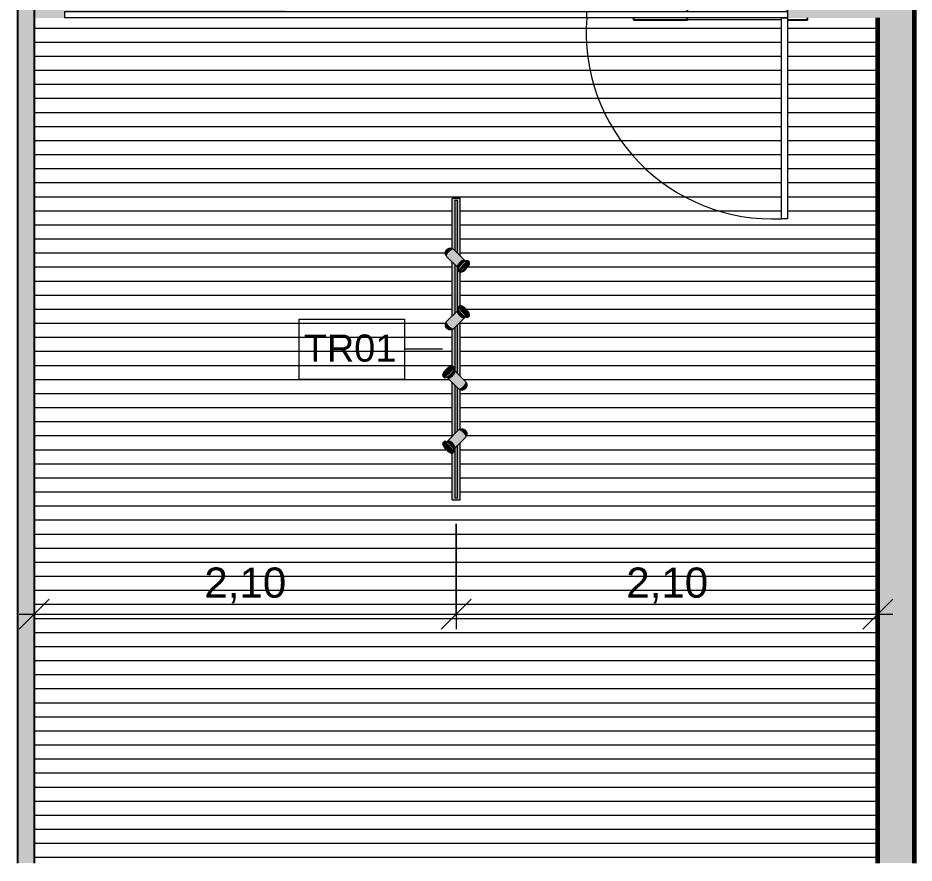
# Model space of a CAD drawing. Header units: millimetres. Extents: x -6870 to 15161, y -43670 to -3200.
# Drawn here: x -6846 to -2384, y -9689 to -5480 of the extents above; entities that cross this region are included whole.
import ezdxf

# ---------------------------------------------------------------- set-up
doc = ezdxf.new("R2010")
doc.units = ezdxf.units.MM
for name, color, linetype, lineweight in [('A-ANNO-DIMS', 211, 'Continuous', 9), ('A-ANNO-DIMS-75', 211, 'Continuous', 9), ('A-DOOR', 31, 'Continuous', 9), ('A-ROOF', 132, 'Continuous', 9), ('A-ROOF-PATT', 132, 'Continuous', 9), ('A-WALL', 113, 'Continuous', 25), ('A-WALL-PATT', 111, 'Continuous', 25), ('E-LITE-EQPM', 33, 'Continuous', 9), ('E-LITE-EQPM-IDEN', 33, 'Continuous', 9)]:
    doc.layers.add(name, color=color, linetype=linetype, lineweight=lineweight)
doc.styles.add('@Arial Unicode MS', font='ARIALUNI.TTF', dxfattribs={"height": 150})
doc.styles.add('Arial', font='arial.ttf', dxfattribs={"height": 135})
doc.dimstyles.new('CRT_-__Metros_-_Linha_de_chamada_3_5_mm', dxfattribs={"dimscale": 304.8, "dimtxt": 150.876728, "dimasz": 0.492126, "dimexe": 0.246063, "dimexo": 0.0625, "dimgap": 0.123031, "dimtad": 1, "dimlfac": 0.001, "dimrnd": 0.01, "dimzin": 0, "dimdsep": 46, "dimtxsty": '@Arial Unicode MS', "dimblk1": 'OBLIQUE', "dimblk2": 'OBLIQUE', "dimsah": 1, "dimcen": 0.09, "dimdle": 0.246063, "dimazin": 0, "dimtfac": 1, "dimtdec": 4, "dimtix": 1, "dimtmove": 0, "dimatfit": 3, "dimfxl": 1.476378, "dimfxlon": 1, "dimtvp": 1, "dimtolj": 1, "dimtzin": 0, "dimarcsym": 2})

# ---------------------------------------------------------------- blocks, each defined once
blk = doc.blocks.new('Porta inclinada - Porta inclinada Larissa-3958697-2 PAV')
at = {"layer": 'A-DOOR', "lineweight": 25}
for p, q in [((1033.3, 100), (1033.3, 90)), ((1302.4, 100), (1033.3, 100)), ((1299.7, 90), (1299.7, -60)), ((1302.4, -60), (1302.4, 100)), ((1799, 100), (1799, -60)), ((1899, 100), (1799, 100)), ((1899, 90), (1899, 100)), ((1033.3, -90), (1033.3, -100)), ((1033.3, -100), (1302.4, -100)), ((1302.4, -100), (1302.4, -90)), ((1800, -100), (1899, -100)), ((1899, -100), (1899, -90))]:
    blk.add_line(p, q, dxfattribs=at)
at = {"layer": 'A-DOOR'}
for p, q in [((1302.4, 100), (1799, 100)), ((800, -60), (-1799, -60)), ((-1799, -60), (-1799, -90)), ((800, -60), (800, -90)), ((1800, -60), (800, -60)), ((800, -60), (800, -90)), ((1800, -60), (1800, -90)), ((800, -90), (-1799, -90)), ((1800, -90), (800, -90)), ((1770, -100), (1302.4, -100)), ((1770, -90), (1800, -90)), ((1770, -1090), (1770, -90)), ((1800, -90), (1800, -1090)), ((1800, -1090), (1770, -1090))]:
    blk.add_line(p, q, dxfattribs=at)
blk.add_arc((1726.7, -161.6), 929.4, 175.5826, 272.6725, dxfattribs=at)
blk = doc.blocks.new('Blks_Ilum_Trilho com Spot Santin - Branco-4572199-2 PAV')
at = {"layer": 'E-LITE-EQPM'}
for points in [[(-516.9, 24.1), (-516, 16.5), (-512.6, 20), (-512, 29.6), (-503.9, 42.5), (-491.3, 55), (-478.3, 62.8), (-470, 62.6), (-466.5, 66), (-474.1, 66.9), (-488.9, 58.8), (-499.7, 49.7), (-511, 36.2), (-516.9, 24.1)], [(-516, 16.5), (-508.5, 9.8), (-501.8, 9), (-489.3, 15.2), (-476.2, 26.2), (-464.9, 39.7), (-459, 52.4), (-459.9, 59.4), (-466.5, 66), (-465.6, 58.5), (-471.6, 46.3), (-482.9, 32.8), (-496.3, 21.6), (-508.5, 15.6), (-512.3, 16.1)], [(-516, 16.5), (-508.5, 15.6), (-496.3, 21.6), (-480.5, 35.6), (-471.6, 46.3), (-465.6, 58.5), (-466.5, 66), (-470, 62.6), (-469.8, 54.2), (-477.8, 40.9), (-490.9, 27.8), (-504.2, 19.8), (-512.6, 20)], [(-512.2, 28.7), (-512, 20.5), (-470.5, 62), (-479, 62), (-491.6, 54.4), (-505.9, 39.2), (-512, 29)], [(-512, 20.5), (-503.9, 20.3), (-488.7, 30.3), (-477.8, 41.5), (-470.3, 54.2), (-470.5, 62), (-511, 21.6)], [(-498, 10.8), (-489.9, 10.3), (-478.2, 15.2), (-469.5, 22.5), (-462.1, 32.8), (-460.5, 43.4), (-461.4, 46.8), (-466.8, 37.4), (-478.2, 24.5), (-490.9, 14.3), (-497.5, 11.1)], [(-141, 51.8), (-135.1, 39.7), (-123.8, 26.2), (-110.3, 14.9), (-98.2, 9), (-90.6, 9.9), (-84, 16.5), (-91.5, 15.6), (-103.7, 21.6), (-117.2, 32.8), (-128.4, 46.3), (-134.4, 58.5), (-134.4, 65.1), (-140.2, 58.5), (-141, 52.4)], [(-139.7, 39.9), (-134.8, 28.2), (-127.5, 19.5), (-117.8, 12.2), (-106.6, 10.5), (-103.2, 11.4), (-112.6, 16.8), (-125.7, 28.4), (-135.7, 40.9), (-139.2, 47.5), (-139.5, 43.4)], [(-134.4, 58.5), (-128.4, 46.3), (-117.1, 32.8), (-103.7, 21.6), (-91.5, 15.6), (-84, 16.5), (-87.4, 20), (-95.8, 19.8), (-109.1, 27.8), (-122.2, 40.9), (-130.2, 54.2), (-130, 62.6), (-133.5, 66)], [(-133.5, 66), (-130, 62.6), (-120.4, 62), (-107.5, 53.9), (-95, 41.3), (-87.2, 28.3), (-87.4, 20), (-84, 16.5), (-83.1, 24.1), (-91.2, 38.9), (-100.9, 50.3), (-116.3, 62.2), (-125.9, 66.9)], [(-129.7, 53.9), (-120.5, 39.6), (-108.5, 27.8), (-95.8, 20.3), (-88, 20.5), (-129.5, 62), (-129.7, 54.2)], [(-129.5, 62), (-88, 21.6), (-88, 29), (-95.6, 41.6), (-108.7, 54.6), (-121.3, 62.2), (-125.7, 62.1)], [(96.8, 25), (101.3, 14.3), (103.8, 10.8), (103.7, 17.7), (110.3, 28.8), (121.2, 39.7), (132.3, 46.3), (138.9, 46.3), (130.3, 51.9), (127.8, 52.2), (124.6, 53.3), (122.1, 52.8), (115.4, 52.3), (109.8, 50.3), (108.8, 49.1), (105.7, 47.5), (99.3, 39.8), (97.2, 32.8), (97.1, 27.9)], [(103.7, 17.7), (103.8, 10.8), (156.7, -42), (156.5, -35.1), (163.1, -24), (174, -13.1), (185.1, -6.5), (192, -6.7), (139.2, 46.2), (132.3, 46.3), (121.2, 39.7), (110, 28.3), (107, 23.3)], [(408, -6.7), (414.9, -6.5), (426, -13.1), (436.9, -24), (443.5, -35.1), (443.3, -42), (496.2, 10.8), (495.7, 18.7), (489.7, 28.8), (478.3, 40), (467.7, 46.3), (460.8, 46.2), (408.2, -6.5)], [(460.8, 46.2), (467.7, 46.3), (478.8, 39.7), (489.7, 28.8), (496.3, 17.7), (496.3, 11.1), (501.9, 19.7), (501.6, 20.7), (503.3, 25.4), (502.8, 27.9), (502.1, 35.3), (500.7, 39.8), (499.1, 41.2), (497.5, 44.3), (489.8, 50.7), (482.7, 52.8), (475, 53.2), (464.1, 48.6), (460.9, 46.3)], [(-492, 6.7), (-439.2, -46.2), (-432.3, -46.3), (-418.8, -37.3), (-410, -28.3), (-403.7, -17.7), (-404.5, -10.2), (-456.7, 42), (-456.5, 35.1), (-463.1, 24), (-474, 13.1), (-485.1, 6.5), (-488.5, 6.6)], [(-492, 6.7), (-485.1, 6.5), (-471.9, 15.2), (-462.5, 25.1), (-456.5, 35.1), (-456.7, 42), (-460.3, 37.7), (-461.8, 29.7), (-471.7, 17.8), (-482.2, 10.8), (-488.5, 10.2)], [(-196.3, -17.7), (-189.7, -28.8), (-176.4, -41.2), (-167.7, -46.3), (-160.8, -46.2), (-108, 6.7), (-114.9, 6.5), (-128.1, 15.2), (-136.9, 24), (-143.5, 35.1), (-143.3, 42), (-196.2, -10.8), (-196.3, -15)], [(-143.5, 35.1), (-135.1, 22.2), (-124.4, 12.2), (-114.9, 6.5), (-108, 6.7), (-111.5, 10.2), (-119.1, 10.9), (-131.5, 20.8), (-139.2, 32.2), (-139.8, 38.5), (-143.3, 42), (-143.5, 36.1)], [(-439.2, -46.2), (-430.3, -51.9), (-429.3, -51.6), (-424.6, -53.3), (-422.1, -52.8), (-415.4, -52.3), (-410.2, -50.7), (-408.8, -49.1), (-405.7, -47.5), (-398.5, -37.3), (-397.2, -34.2), (-396.8, -25), (-401.4, -14.1), (-403.8, -10.8), (-404.5, -19.1), (-410.3, -28.8), (-421.2, -39.7), (-432.3, -46.3), (-437.1, -46.2)], [(-203.3, -25.4), (-202.8, -27.9), (-202.3, -34.6), (-200.7, -39.8), (-199.1, -41.2), (-197.5, -44.3), (-189.8, -50.7), (-184.2, -52.8), (-175, -53.2), (-164.3, -48.7), (-160.8, -46.2), (-167.7, -46.3), (-181.2, -37.3), (-189.7, -28.8), (-196.3, -17.7), (-196.3, -11.1), (-201.9, -19.7), (-201.7, -20.9)], [(156.5, -35.1), (156.7, -42), (160.3, -37.3), (161.8, -29.7), (171.7, -17.8), (182.2, -10.8), (188.5, -10.2), (192, -6.7), (185.1, -6.5), (173.6, -13.5), (162.5, -25.1), (157, -34.2)], [(159, -51.8), (159.9, -59.4), (166.5, -66), (165.6, -58.5), (171.6, -46.3), (182.8, -32.8), (196.3, -21.6), (208.5, -15.6), (215.6, -16.1), (208.5, -9.8), (201.8, -9), (189.7, -14.9), (176.2, -26.2), (164.9, -39.7), (161.7, -46.3)], [(160.5, -43.4), (161.4, -46.8), (166.9, -37.3), (178.5, -24.2), (190.9, -14.3), (197.5, -10.8), (189.9, -10.3), (178.2, -15.2), (169.5, -22.5), (162.2, -32.2), (161.1, -37.7)], [(165.6, -58.5), (166.5, -66), (170, -62.6), (169.8, -54.2), (178.5, -40.2), (190.9, -27.8), (205.8, -19.8), (212.8, -19.8), (216, -16.5), (208.5, -15.6), (196.3, -21.6), (182.8, -32.8), (171.6, -46.3), (167.4, -54.8)], [(166.5, -66), (174.1, -66.9), (188.9, -58.8), (199.7, -49.7), (212.2, -33.7), (216.9, -24.1), (216, -16.5), (212.6, -20), (212, -29.6), (203.1, -43.4), (191.3, -55), (178.3, -62.8), (170, -62.6)], [(169.9, -61.1), (170, -62.6), (179.3, -62.2), (192.5, -53.9), (204.8, -41.6), (212.8, -28.3), (212, -20), (212, -20.5), (212, -29), (203.9, -42.2), (190, -55.4), (177.7, -62.2), (170.3, -61.7), (170, -61.1)], [(170.3, -53.9), (170.5, -62), (212, -20.5), (203.9, -20.3), (188.7, -30.3), (177.8, -41.5), (173.6, -48.4)], [(170.5, -62), (178.7, -62.2), (191.6, -54.4), (204.4, -41.6), (212.2, -27.8), (212, -20.5), (174.1, -58.5)], [(383.1, -24.1), (391.2, -38.9), (400.3, -49.7), (416.3, -62.2), (425.9, -66.9), (433.5, -66), (430, -62.6), (420.4, -62), (406.7, -53.1), (395, -41.3), (387.2, -28.3), (387.2, -19.8), (384, -16.5), (383.6, -19.8)], [(384, -16.5), (391.5, -15.6), (403.7, -21.6), (417.2, -32.8), (428.4, -46.3), (434.4, -58.5), (434.4, -65.1), (440.2, -58.5), (441, -51.8), (433.1, -37.3), (423.8, -26.2), (410.3, -14.9), (398.2, -9), (390.6, -9.9)], [(384, -16.5), (387.4, -20), (395.8, -19.8), (409.1, -27.8), (422.2, -40.9), (430.2, -54.8), (430, -62.6), (433.5, -66), (434.4, -58.5), (428.4, -46.3), (417.2, -32.8), (403.7, -21.6), (391.5, -15.6)], [(387.8, -28.7), (395.6, -41.6), (409.1, -54.8), (421.3, -62.2), (429.5, -62), (388, -21.6), (387.8, -27.8)], [(388, -20.5), (429.5, -62), (429.4, -53.5), (420.5, -39.6), (406.7, -26.7), (395.8, -20.3), (391.5, -20.4)], [(401.8, -10.8), (412.6, -16.8), (425.5, -28.2), (435.7, -40.9), (439.2, -47.5), (439.7, -39.9), (434.8, -28.2), (427.5, -19.5), (417.8, -12.2), (406.6, -10.5), (403.7, -10.6)], [(408, -6.7), (411.5, -10.2), (419.1, -10.9), (432, -21.5), (439.2, -32.2), (439.8, -38.5), (443.3, -42), (442.7, -33.8), (436.5, -23.6), (424.4, -12.2), (414.9, -6.5)]]:
    blk.add_hatch(color=133, dxfattribs=at).paths.add_polyline_path(points)
h = blk.add_hatch(color=133, dxfattribs=at)
h.paths.add_polyline_path([(-512.8, 28.3), (-512, 20), (-512, 20.5), (-512, 29), (-503.9, 42.2), (-490, 55.4), (-477.7, 62.2), (-470.3, 61.7), (-470, 62.6), (-479.6, 62), (-493.2, 53.3), (-505.9, 39.8), (-512.6, 28.7)])
h.paths.add_polyline_path([(-508, 20.4), (-504.2, 20), (-504.6, 20.3), (-507.5, 20.4)])
h = blk.add_hatch(color=133, dxfattribs=at)
h.paths.add_polyline_path([(-130.2, 54.3), (-129.7, 54.6), (-130.2, 54.6)])
h.paths.add_polyline_path([(-130.1, 61.1), (-129.5, 62), (-121, 62), (-107.8, 53.9), (-94.6, 40), (-87.8, 27.7), (-88.3, 20.3), (-87.4, 20.5), (-88, 29.6), (-96.7, 43.2), (-108.7, 55), (-121.7, 62.8), (-130, 62)])
h.paths.add_polyline_path([(-96.4, 20.2), (-95.8, 20.1), (-96.3, 20.2)])
h = blk.add_hatch(color=133, dxfattribs=at)
h.paths.add_polyline_path([(-130.2, 54.2), (-120.9, 39.6), (-107.7, 26.9), (-110.4, 29.5), (-122.8, 42.5), (-130.2, 54.3)])
h.paths.add_polyline_path([(-130.2, 56), (-129.6, 58.5), (-130.1, 58.5)])
h.paths.add_polyline_path([(-96.1, 20), (-95.8, 19.8), (-96.1, 20)])
h = blk.add_hatch(color=133, dxfattribs=at)
h.paths.add_polyline_path([(-750, -20), (-465.4, -20), (-479.6, -7), (-740, -7), (-740, 7), (-492.1, 7.3), (-493.4, 10.5), (-499.1, 10.3), (-501.8, 9), (-509.4, 9.9), (-516.1, 17), (-516.9, 20), (-750, 20)])
h.paths.add_polyline_path([(-487.2, 11.2), (-485.1, 10.5), (-481.1, 11.1), (-482.6, 12.1), (-487.2, 11.2)])
h.paths.add_polyline_path([(-434.6, 20), (-421.6, 7), (-178.4, 7), (-165.4, 20), (-429.8, 20)])
h.paths.add_polyline_path([(-407.6, -7), (-401.3, -14.3), (-398.1, -19.7), (-398.1, -20), (-201.6, -19.2), (-196.2, -10.8), (-193, -7), (-407, -7)])
h.paths.add_polyline_path([(-134.6, -20), (134.6, -20), (121.6, -7), (-121.6, -7), (-131.4, -16.8)])
h.paths.add_polyline_path([(-119.1, 10.9), (-117.4, 11.1), (-117.8, 12.2), (-118.9, 11.1)])
h.paths.add_polyline_path([(-117.2, 10.7), (-115.1, 11.1), (-115.7, 11.5), (-116.9, 10.9)])
h.paths.add_polyline_path([(-115.3, 10.6), (-112.9, 11.1), (-113.9, 11.1), (-114.9, 10.7)])
h.paths.add_polyline_path([(-107.9, 7), (107, 7.7), (101.3, 14.3), (98.1, 19.7), (98.1, 20), (-83.6, 19.8), (-84.9, 15.6), (-91.5, 9.8), (-98.2, 9), (-101.8, 10.8), (-107.4, 9.8), (-107.6, 9)])
h.paths.add_polyline_path([(165.4, 20), (178.5, 7), (421.6, 7), (434.6, 20), (168.6, 20)])
h.paths.add_polyline_path([(180.9, -10.9), (182.6, -12.1), (186.8, -10.9), (185.1, -10.5), (182.2, -10.8)])
h.paths.add_polyline_path([(192.1, -7), (193.4, -10.5), (199.1, -10.3), (201.8, -9), (209.4, -9.9), (216.1, -17), (216.9, -20), (383.6, -19.8), (384.9, -15.6), (391.5, -9.8), (398.2, -9), (401.8, -10.8), (407.4, -9.8), (407.1, -7), (192.9, -7)])
h.paths.add_polyline_path([(417.2, -10.7), (417.8, -12.2), (419.1, -10.9), (417.8, -10.8)])
h.paths.add_polyline_path([(415.3, -10.6), (415.7, -11.5), (417.2, -10.7)])
h.paths.add_polyline_path([(413.4, -10.4), (413.9, -11.1), (414.9, -10.5)])
h.paths.add_polyline_path([(411.4, -11), (412.9, -10.5), (411.4, -10.9)])
h.paths.add_polyline_path([(465.4, -20), (750, -20), (750, 20), (501.6, 19.2), (496.2, 10.8), (493, 7), (740, 7), (740, -7), (478.4, -7), (476.1, -9.3)])
h = blk.add_hatch(color=133, dxfattribs=at)
h.paths.add_polyline_path([(-740, -7), (-478.4, -7), (-492.9, 7), (-740, 7)])
h.paths.add_polyline_path([(-421.6, 7), (-407, -7), (-192.4, -7), (-178.4, 7), (-407, 7)])
h.paths.add_polyline_path([(-121.6, -7), (121.6, -7), (107, 7), (-108.2, 6.5), (-116.9, -2.3)])
h.paths.add_polyline_path([(178.4, 7), (192.9, -7), (408.2, -6.5), (420.4, 7), (178.5, 7)])
h.paths.add_polyline_path([(478.4, -7), (740, -7), (740, 7), (492.4, 7), (482.7, -2.7)])
h = blk.add_hatch(color=133, dxfattribs=at)
h.paths.add_polyline_path([(-512, 20.5), (-511.1, 19.9), (-508.5, 20.4)])
h.paths.add_polyline_path([(-504.3, 19.8), (-503, 20.5), (-489.6, 29.1), (-476.9, 42.3), (-479.5, 39.6), (-492.5, 27.2), (-504.2, 19.9)])
h = blk.add_hatch(color=133, dxfattribs=at)
h.paths.add_polyline_path([(-492.7, 10.4), (-492, 6.7), (-489.4, 10.5), (-489.9, 10.3)])
h.paths.add_polyline_path([(-461, 38.6), (-460.2, 38.5), (-456.7, 42), (-460.6, 42.7), (-460.9, 39.7)])
h = blk.add_hatch(color=133, dxfattribs=at)
h.paths.add_polyline_path([(-488.5, 10.2), (-487.2, 11.2), (-488.2, 10.9), (-488.4, 10.3)])
h.paths.add_polyline_path([(-462.2, 32.2), (-460.9, 33.1), (-461.8, 34.3), (-462.1, 32.8)])
h.paths.add_polyline_path([(-482.2, 12.2), (-480.5, 11.2), (-468.6, 20.7), (-460.9, 30.9), (-462.6, 31.7), (-472.5, 19.5), (-481, 13.1)])
h.paths.add_polyline_path([(-461.7, 35), (-460.9, 35.6), (-461.6, 35.1)])
h.paths.add_polyline_path([(-461.2, 37.1), (-460.7, 37.7), (-461.2, 37.4)])
h = blk.add_hatch(color=133, dxfattribs=at)
h.paths.add_polyline_path([(-143.3, 42), (-139.5, 39.4), (-139.7, 39.9), (-139.7, 42.7)])
h.paths.add_polyline_path([(-111.5, 10.2), (-108, 6.7), (-107.3, 10.6), (-111.5, 10.4)])
h = blk.add_hatch(color=133, dxfattribs=at)
h.paths.add_polyline_path([(-139.8, 38.5), (-138.8, 37.2), (-139.1, 38.2), (-139.7, 38.4)])
h.paths.add_polyline_path([(-117.8, 12.2), (-116.9, 10.9), (-115.7, 11.8)])
h.paths.add_polyline_path([(-139.1, 30.9), (-129.3, 18.6), (-118.9, 11.1), (-118.3, 12.6), (-130.5, 22.5), (-137.8, 32.2), (-138.9, 31.1)])
h.paths.add_polyline_path([(-115.3, 10.6), (-114.9, 11.6), (-115.2, 10.9), (-115.3, 10.7)])
h = blk.add_hatch(color=133, dxfattribs=at)
h.paths.add_polyline_path([(156.7, -42), (160.6, -42.7), (160.2, -38.5), (157.1, -41.6)])
h.paths.add_polyline_path([(188.5, -10.8), (189.9, -10.3), (192.7, -10.2), (192, -6.7), (188.5, -10.5)])
h = blk.add_hatch(color=133, dxfattribs=at)
h.paths.add_polyline_path([(160.6, -34.7), (161.6, -35.1), (160.9, -34.8), (160.7, -34.7)])
h.paths.add_polyline_path([(160.7, -32.8), (161.8, -34.3), (162.2, -32.2), (160.9, -32.7)])
h.paths.add_polyline_path([(160.9, -30.9), (162.6, -31.7), (172.5, -19.5), (182.2, -12.2), (180.9, -10.9), (168.6, -20.7), (161.9, -29.6)])
h.paths.add_polyline_path([(186.1, -10.4), (188.2, -10.9), (188.5, -10.2), (187.5, -10.3)])
h = blk.add_hatch(color=133, dxfattribs=at)
h.paths.add_polyline_path([(170.2, -53.6), (170.7, -53.3), (180.6, -38.4), (192.5, -27.2), (188.4, -30.3), (176.9, -42.3), (170.2, -53.5)])
h.paths.add_polyline_path([(206, -19.8), (208.5, -20.4), (208.5, -19.9)])
h = blk.add_hatch(color=133, dxfattribs=at)
h.paths.add_polyline_path([(387.2, -28.3), (396.1, -42.5), (408.7, -55), (422, -62.8), (430, -62), (429.5, -62), (421, -62), (406.7, -52.7), (395.2, -41), (387.8, -27.7), (388.3, -20.3), (387.4, -20.5), (387.2, -27.6)])
h.paths.add_polyline_path([(429.6, -58), (430, -54.2), (429.6, -54.8), (429.6, -57.5)])
h = blk.add_hatch(color=133, dxfattribs=at)
h.paths.add_polyline_path([(396.1, -20.3), (411.6, -30.6), (422.8, -42.5), (420.9, -39.6), (406.7, -26.3), (396.3, -20.3)])
h.paths.add_polyline_path([(429.5, -62), (430.1, -61.1), (429.6, -58.5)])
h = blk.add_hatch(color=133, dxfattribs=at)
h.paths.add_polyline_path([(407.3, -10.6), (411.5, -10.2), (408, -6.7), (407.3, -10.5)])
h.paths.add_polyline_path([(439.2, -38.5), (439.7, -39.9), (439.7, -42.7), (443.3, -42), (439.5, -38.5)])
h = blk.add_hatch(color=133, dxfattribs=at)
h.paths.add_polyline_path([(411.5, -11), (413.3, -10.5), (412.3, -10.7), (411.9, -10.9)])
h.paths.add_polyline_path([(413.4, -11.4), (415.2, -10.9), (414.4, -10.9), (413.9, -11.1)])
h.paths.add_polyline_path([(415.3, -11.7), (417.8, -12.2), (416.9, -10.9), (415.7, -11.5)])
h.paths.add_polyline_path([(417.8, -12.2), (430.5, -22.5), (437.8, -32.2), (439.1, -30.9), (429.3, -18.6), (418.9, -11.1)])
h.paths.add_polyline_path([(438.8, -37.2), (439.7, -37.3), (438.9, -37.2)])
for p, q in [((-466.5, 66), (-459.9, 59.4)), ((-140.1, 59.4), (-133.5, 66)), ((139.2, 46.2), (192, -6.7)), ((408, -6.7), (460.8, 46.2)), ((-750, 20), (-750, -20)), ((-750, 20), (-516.5, 20)), ((-492.1, 7), (-740, 7)), ((-740, 7), (-740, -7)), ((-509.4, 9.9), (-516, 16.5)), ((-439.2, -46.2), (-492, 6.7)), ((-488.5, 10.2), (-489.8, 11.5)), ((-461.5, 39.8), (-460.2, 38.5)), ((-456.7, 42), (-403.8, -10.8)), ((-434.6, 20), (-165.4, 20)), ((-178.4, 7), (-421.6, 7)), ((-196.2, -10.8), (-143.3, 42)), ((-108, 6.7), (-160.8, -46.2)), ((-139.8, 38.5), (-138.5, 39.8)), ((-110.2, 11.5), (-111.5, 10.2)), ((107.6, 7), (-107.9, 7)), ((-84, 16.5), (-90.6, 9.9)), ((-83.5, 20), (98.2, 20)), ((156.7, -42), (103.8, 10.8)), ((165.4, 20), (434.6, 20)), ((421.6, 7), (178.5, 7)), ((496.2, 10.8), (443.3, -42)), ((740, 7), (492.4, 7)), ((501.8, 20), (750, 20)), ((740, -7), (740, 7)), ((750, -20), (750, 20)), ((-750, -20), (-465.4, -20)), ((-740, -7), (-478.4, -7)), ((-407.6, -7), (-192.4, -7)), ((-398.2, -20), (-201.8, -20)), ((-134.6, -20), (134.6, -20)), ((-121.6, -7), (121.6, -7)), ((161.5, -39.8), (160.2, -38.5)), ((188.5, -10.2), (189.8, -11.5)), ((192.1, -7), (407.9, -7)), ((209.4, -9.9), (216, -16.5)), ((216.5, -20), (383.5, -20)), ((384, -16.5), (390.6, -9.9)), ((410.2, -11.5), (411.5, -10.2)), ((439.8, -38.5), (438.5, -39.8)), ((465.4, -20), (750, -20)), ((478.4, -7), (740, -7)), ((166.5, -66), (159.9, -59.4)), ((440.1, -59.4), (433.5, -66))]:
    blk.add_line(p, q, dxfattribs=at)
at = {"layer": 'E-LITE-EQPM', "flags": 128}
for points in [[(-469.8, 62.4), (-467.7, 59.7), (-465.9, 56.9), (-464.5, 54), (-463.5, 51.2), (-462.8, 48.6), (-462.4, 46.1), (-462.2, 43.9), (-462.2, 41.9), (-462.3, 40), (-462.5, 38.4), (-462.7, 36.9), (-463, 35.6), (-463.3, 34.4), (-463.6, 33.3), (-463.9, 32.3), (-464.2, 31.5), (-464.6, 30.6), (-464.9, 29.9), (-465.2, 29.2), (-465.6, 28.5), (-465.9, 27.9), (-466.2, 27.4), (-466.5, 26.8), (-466.8, 26.3), (-467.1, 25.9), (-467.4, 25.4), (-467.7, 25), (-468, 24.6), (-468.3, 24.2), (-468.5, 23.8), (-468.8, 23.5), (-469.1, 23.1), (-469.4, 22.8), (-469.7, 22.5), (-470, 22.2), (-470.2, 21.9), (-470.5, 21.6), (-470.8, 21.3), (-471.1, 21), (-471.4, 20.7), (-471.7, 20.4), (-472, 20.1), (-472.3, 19.8), (-472.6, 19.5), (-473, 19.3), (-473.3, 19), (-473.7, 18.7), (-474, 18.4), (-474.4, 18.1), (-474.8, 17.8), (-475.2, 17.6), (-475.6, 17.3), (-476.1, 17), (-476.6, 16.7), (-477.1, 16.4), (-477.6, 16), (-478.2, 15.7), (-478.8, 15.4), (-479.5, 15.1), (-480.2, 14.8), (-481, 14.4), (-481.8, 14.1), (-482.8, 13.8), (-483.8, 13.4), (-484.9, 13.1), (-486.2, 12.8), (-487.6, 12.6), (-489.1, 12.4), (-490.8, 12.2), (-492.8, 12.2), (-494.9, 12.3), (-497.2, 12.6), (-499.7, 13.1), (-502.4, 13.9), (-505.3, 15.1), (-508.2, 16.6), (-511, 18.6), (-512.4, 19.8)], [(-470.4, 61.9), (-468.3, 59.2), (-468.2, 59)], [(-462.6, 54.6), (-461.6, 51.6), (-460.9, 48.8), (-460.4, 46.3), (-460.2, 43.9), (-460.2, 41.7), (-460.3, 39.8), (-460.5, 38.1), (-460.7, 36.5), (-460.8, 36)], [(-137.4, 54.6), (-138.4, 51.6), (-139.1, 48.8), (-139.6, 46.3), (-139.8, 43.9), (-139.8, 41.7), (-139.7, 39.8), (-139.5, 38.1), (-139.3, 36.5), (-139.2, 36)], [(-130.2, 62.4), (-132.3, 59.7), (-134.1, 56.9), (-135.5, 54), (-136.5, 51.2), (-137.2, 48.6), (-137.6, 46.1), (-137.8, 43.9), (-137.8, 41.9), (-137.7, 40), (-137.5, 38.4), (-137.3, 36.9), (-137, 35.6), (-136.7, 34.4), (-136.4, 33.3), (-136.1, 32.3), (-135.8, 31.5), (-135.4, 30.6), (-135.1, 29.9), (-134.8, 29.2), (-134.4, 28.5), (-134.1, 27.9), (-133.8, 27.4), (-133.5, 26.8), (-133.2, 26.3), (-132.9, 25.9), (-132.6, 25.4), (-132.3, 25), (-132, 24.6), (-131.7, 24.2), (-131.5, 23.8), (-131.2, 23.5), (-130.9, 23.1), (-130.6, 22.8), (-130.3, 22.5), (-130, 22.2), (-129.8, 21.9), (-129.5, 21.6), (-129.2, 21.3), (-128.9, 21), (-128.6, 20.7), (-128.3, 20.4), (-128, 20.1), (-127.7, 19.8), (-127.4, 19.5), (-127, 19.3), (-126.7, 19), (-126.3, 18.7), (-126, 18.4), (-125.6, 18.1), (-125.2, 17.8), (-124.8, 17.6), (-124.4, 17.3), (-123.9, 17), (-123.4, 16.7), (-122.9, 16.4), (-122.4, 16), (-121.8, 15.7), (-121.2, 15.4), (-120.5, 15.1), (-119.8, 14.8), (-119, 14.4), (-118.2, 14.1), (-117.2, 13.8), (-116.2, 13.4), (-115.1, 13.1), (-113.8, 12.8), (-112.4, 12.6), (-110.9, 12.4), (-109.2, 12.2), (-107.2, 12.2), (-105.1, 12.3), (-102.8, 12.6), (-100.3, 13.1), (-97.6, 13.9), (-94.7, 15.1), (-91.8, 16.6), (-89, 18.6), (-87.6, 19.8)], [(-129.6, 61.9), (-131.7, 59.2), (-131.8, 59)], [(103.8, 10.8), (101.9, 13), (100.3, 15.3), (99, 17.7), (98, 20), (97.3, 22.3), (96.8, 24.4), (96.6, 26.3), (96.5, 28.1), (96.5, 29.7), (96.7, 31.1), (96.8, 32.4), (97, 33.6), (97.3, 34.6), (97.5, 35.5), (97.8, 36.4), (98.1, 37.2), (98.3, 37.9), (98.6, 38.5), (98.9, 39.1), (99.2, 39.7), (99.4, 40.2), (99.7, 40.7), (99.9, 41.1), (100.2, 41.6), (100.5, 42), (100.7, 42.3), (100.9, 42.7), (101.2, 43), (101.4, 43.4), (101.7, 43.7), (101.9, 44), (102.1, 44.3), (102.4, 44.6), (102.6, 44.8), (102.8, 45.1), (103.1, 45.4), (103.3, 45.6), (103.5, 45.9), (103.8, 46.1), (104, 46.3), (104.3, 46.6), (104.5, 46.8), (104.8, 47), (105, 47.3), (105.3, 47.5), (105.6, 47.7), (105.9, 48), (106.2, 48.2), (106.5, 48.4), (106.8, 48.7), (107.1, 48.9), (107.5, 49.2), (107.8, 49.4), (108.2, 49.7), (108.6, 49.9), (109.1, 50.2), (109.5, 50.4), (110, 50.7), (110.6, 51), (111.1, 51.2), (111.8, 51.5), (112.4, 51.8), (113.2, 52.1), (114, 52.3), (114.9, 52.6), (115.9, 52.8), (117, 53.1), (118.2, 53.3), (119.5, 53.4), (121, 53.5), (122.7, 53.5), (124.5, 53.3), (126.6, 53), (128.7, 52.4), (131, 51.6), (133.4, 50.5), (135.8, 49), (138, 47.2), (139.2, 46.2)], [(460.8, 46.2), (463, 48.1), (465.3, 49.7), (467.7, 51), (470, 52), (472.3, 52.7), (474.4, 53.2), (476.3, 53.4), (478.1, 53.5), (479.7, 53.5), (481.1, 53.3), (482.4, 53.2), (483.6, 53), (484.6, 52.7), (485.5, 52.5), (486.4, 52.2), (487.2, 51.9), (487.9, 51.7), (488.5, 51.4), (489.1, 51.1), (489.7, 50.8), (490.2, 50.6), (490.7, 50.3), (491.1, 50.1), (491.6, 49.8), (492, 49.5), (492.3, 49.3), (492.7, 49.1), (493, 48.8), (493.4, 48.6), (493.7, 48.3), (494, 48.1), (494.3, 47.9), (494.6, 47.6), (494.8, 47.4), (495.1, 47.2), (495.4, 46.9), (495.6, 46.7), (495.9, 46.5), (496.1, 46.2), (496.3, 46), (496.6, 45.7), (496.8, 45.5), (497, 45.2), (497.3, 45), (497.5, 44.7), (497.7, 44.4), (498, 44.1), (498.2, 43.8), (498.4, 43.5), (498.7, 43.2), (498.9, 42.9), (499.2, 42.5), (499.4, 42.2), (499.7, 41.8), (499.9, 41.4), (500.2, 40.9), (500.4, 40.5), (500.7, 40), (501, 39.4), (501.2, 38.9), (501.5, 38.2), (501.8, 37.6), (502.1, 36.8), (502.3, 36), (502.6, 35.1), (502.8, 34.1), (503.1, 33), (503.3, 31.8), (503.4, 30.5), (503.5, 29), (503.5, 27.3), (503.3, 25.5), (503, 23.4), (502.4, 21.3), (501.6, 19), (500.5, 16.6), (499, 14.2), (497.2, 12), (496.2, 10.8)], [(-511.9, 20.4), (-509.2, 18.3), (-509, 18.2)], [(-504.6, 12.6), (-501.6, 11.6), (-498.8, 10.9), (-496.3, 10.4), (-493.9, 10.2), (-491.7, 10.2), (-489.8, 10.3), (-488.1, 10.5), (-486.5, 10.7), (-486, 10.8)], [(-95.4, 12.6), (-98.4, 11.6), (-101.2, 10.9), (-103.7, 10.4), (-106.1, 10.2), (-108.3, 10.2), (-110.2, 10.3), (-111.9, 10.5), (-113.5, 10.7), (-114, 10.8)], [(-88.1, 20.4), (-90.8, 18.3), (-91, 18.2)], [(-403.8, -10.8), (-401.9, -13), (-400.3, -15.3), (-399, -17.7), (-398, -20), (-397.3, -22.3), (-396.8, -24.4), (-396.6, -26.3), (-396.5, -28.1), (-396.5, -29.7), (-396.7, -31.1), (-396.8, -32.4), (-397, -33.6), (-397.3, -34.6), (-397.5, -35.5), (-397.8, -36.4), (-398.1, -37.2), (-398.3, -37.9), (-398.6, -38.5), (-398.9, -39.1), (-399.2, -39.7), (-399.4, -40.2), (-399.7, -40.7), (-399.9, -41.1), (-400.2, -41.6), (-400.5, -42), (-400.7, -42.3), (-400.9, -42.7), (-401.2, -43), (-401.4, -43.4), (-401.7, -43.7), (-401.9, -44), (-402.1, -44.3), (-402.4, -44.6), (-402.6, -44.8), (-402.8, -45.1), (-403.1, -45.4), (-403.3, -45.6), (-403.5, -45.9), (-403.8, -46.1), (-404, -46.3), (-404.3, -46.6), (-404.5, -46.8), (-404.8, -47), (-405, -47.3), (-405.3, -47.5), (-405.6, -47.7), (-405.9, -48), (-406.2, -48.2), (-406.5, -48.4), (-406.8, -48.7), (-407.1, -48.9), (-407.5, -49.2), (-407.8, -49.4), (-408.2, -49.7), (-408.6, -49.9), (-409.1, -50.2), (-409.5, -50.4), (-410, -50.7), (-410.6, -51), (-411.1, -51.2), (-411.8, -51.5), (-412.4, -51.8), (-413.2, -52.1), (-414, -52.3), (-414.9, -52.6), (-415.9, -52.8), (-417, -53.1), (-418.2, -53.3), (-419.5, -53.4), (-421, -53.5), (-422.7, -53.5), (-424.5, -53.3), (-426.6, -53), (-428.7, -52.4), (-431, -51.6), (-433.4, -50.5), (-435.8, -49), (-438, -47.2), (-439.2, -46.2)], [(-160.8, -46.2), (-163, -48.1), (-165.3, -49.7), (-167.7, -51), (-170, -52), (-172.3, -52.7), (-174.4, -53.2), (-176.3, -53.4), (-178.1, -53.5), (-179.7, -53.5), (-181.1, -53.3), (-182.4, -53.2), (-183.6, -53), (-184.6, -52.7), (-185.5, -52.5), (-186.4, -52.2), (-187.2, -51.9), (-187.9, -51.7), (-188.5, -51.4), (-189.1, -51.1), (-189.7, -50.8), (-190.2, -50.6), (-190.7, -50.3), (-191.1, -50.1), (-191.6, -49.8), (-192, -49.5), (-192.3, -49.3), (-192.7, -49.1), (-193, -48.8), (-193.4, -48.6), (-193.7, -48.3), (-194, -48.1), (-194.3, -47.9), (-194.6, -47.6), (-194.8, -47.4), (-195.1, -47.2), (-195.4, -46.9), (-195.6, -46.7), (-195.9, -46.5), (-196.1, -46.2), (-196.3, -46), (-196.6, -45.7), (-196.8, -45.5), (-197, -45.2), (-197.3, -45), (-197.5, -44.7), (-197.7, -44.4), (-198, -44.1), (-198.2, -43.8), (-198.4, -43.5), (-198.7, -43.2), (-198.9, -42.9), (-199.2, -42.5), (-199.4, -42.2), (-199.7, -41.8), (-199.9, -41.4), (-200.2, -40.9), (-200.4, -40.5), (-200.7, -40), (-201, -39.4), (-201.2, -38.9), (-201.5, -38.2), (-201.8, -37.6), (-202.1, -36.8), (-202.3, -36), (-202.6, -35.1), (-202.8, -34.1), (-203.1, -33), (-203.3, -31.8), (-203.4, -30.5), (-203.5, -29), (-203.5, -27.3), (-203.3, -25.5), (-203, -23.4), (-202.4, -21.3), (-201.6, -19), (-200.5, -16.6), (-199, -14.2), (-197.2, -12), (-196.2, -10.8)], [(162.6, -54.6), (161.6, -51.6), (160.9, -48.8), (160.4, -46.3), (160.2, -43.9), (160.2, -41.7), (160.3, -39.8), (160.5, -38.1), (160.7, -36.5), (160.8, -36)], [(169.8, -62.4), (167.7, -59.7), (165.9, -56.9), (164.5, -54), (163.5, -51.2), (162.8, -48.6), (162.4, -46.1), (162.2, -43.9), (162.2, -41.9), (162.3, -40), (162.5, -38.4), (162.7, -36.9), (163, -35.6), (163.3, -34.4), (163.6, -33.3), (163.9, -32.3), (164.2, -31.5), (164.6, -30.6), (164.9, -29.9), (165.2, -29.2), (165.6, -28.5), (165.9, -27.9), (166.2, -27.4), (166.5, -26.8), (166.8, -26.3), (167.1, -25.9), (167.4, -25.4), (167.7, -25), (168, -24.6), (168.3, -24.2), (168.5, -23.8), (168.8, -23.5), (169.1, -23.1), (169.4, -22.8), (169.7, -22.5), (170, -22.2), (170.2, -21.9), (170.5, -21.6), (170.8, -21.3), (171.1, -21), (171.4, -20.7), (171.7, -20.4), (172, -20.1), (172.3, -19.8), (172.6, -19.5), (173, -19.3), (173.3, -19), (173.7, -18.7), (174, -18.4), (174.4, -18.1), (174.8, -17.8), (175.2, -17.6), (175.6, -17.3), (176.1, -17), (176.6, -16.7), (177.1, -16.4), (177.6, -16), (178.2, -15.7), (178.8, -15.4), (179.5, -15.1), (180.2, -14.8), (181, -14.4), (181.8, -14.1), (182.8, -13.8), (183.8, -13.4), (184.9, -13.1), (186.2, -12.8), (187.6, -12.6), (189.1, -12.4), (190.8, -12.2), (192.8, -12.2), (194.9, -12.3), (197.2, -12.6), (199.7, -13.1), (202.4, -13.9), (205.3, -15.1), (208.2, -16.6), (211, -18.6), (212.4, -19.8)], [(204.6, -12.6), (201.6, -11.6), (198.8, -10.9), (196.3, -10.4), (193.9, -10.2), (191.7, -10.2), (189.8, -10.3), (188.1, -10.5), (186.5, -10.7), (186, -10.8)], [(211.9, -20.4), (209.2, -18.3), (209, -18.2)], [(387.6, -19.8), (390.3, -17.7), (393.1, -15.9), (396, -14.5), (398.8, -13.5), (401.4, -12.8), (403.9, -12.4), (406.1, -12.2), (408.1, -12.2), (410, -12.3), (411.6, -12.5), (413.1, -12.7), (414.4, -13), (415.6, -13.3), (416.7, -13.6), (417.7, -13.9), (418.5, -14.2), (419.4, -14.6), (420.1, -14.9), (420.8, -15.2), (421.5, -15.6), (422.1, -15.9), (422.6, -16.2), (423.2, -16.5), (423.7, -16.8), (424.1, -17.1), (424.6, -17.4), (425, -17.7), (425.4, -18), (425.8, -18.3), (426.2, -18.5), (426.5, -18.8), (426.9, -19.1), (427.2, -19.4), (427.5, -19.7), (427.8, -20), (428.1, -20.2), (428.4, -20.5), (428.7, -20.8), (429, -21.1), (429.3, -21.4), (429.6, -21.7), (429.9, -22), (430.2, -22.3), (430.5, -22.6), (430.7, -23), (431, -23.3), (431.3, -23.7), (431.6, -24), (431.9, -24.4), (432.2, -24.8), (432.4, -25.2), (432.7, -25.6), (433, -26.1), (433.3, -26.6), (433.6, -27.1), (434, -27.6), (434.3, -28.2), (434.6, -28.8), (434.9, -29.5), (435.2, -30.2), (435.6, -31), (435.9, -31.8), (436.2, -32.8), (436.6, -33.8), (436.9, -34.9), (437.2, -36.2), (437.4, -37.6), (437.6, -39.1), (437.8, -40.8), (437.8, -42.8), (437.7, -44.9), (437.4, -47.2), (436.9, -49.7), (436.1, -52.4), (434.9, -55.3), (433.4, -58.2), (431.4, -61), (430.2, -62.4)], [(388.1, -20.4), (390.8, -18.3), (391, -18.2)], [(395.4, -12.6), (398.4, -11.6), (401.2, -10.9), (403.7, -10.4), (406.1, -10.2), (408.3, -10.2), (410.2, -10.3), (411.9, -10.5), (413.5, -10.7), (414, -10.8)], [(437.4, -54.6), (438.4, -51.6), (439.1, -48.8), (439.6, -46.3), (439.8, -43.9), (439.8, -41.7), (439.7, -39.8), (439.5, -38.1), (439.3, -36.5), (439.2, -36)], [(170.4, -61.9), (168.3, -59.2), (168.2, -59)], [(429.6, -61.9), (431.7, -59.2), (431.8, -59)]]:
    blk.add_lwpolyline(points, dxfattribs=at)
at = {"layer": 'E-LITE-EQPM'}
for centre, major_axis, start_param, end_param in [((-491.3, 41.3), (24.7, 24.7), 0, 3.141593), ((-491.3, 41.3), (21.3, 21.3), 0, 3.141593), ((-491.3, 41.3), (24.7, 24.7), 3.141593, 6.283185), ((-491.3, 41.3), (20.7, 20.7), 0, 3.141593), ((-491.3, 41.3), (21.3, 21.3), 3.141593, 6.283185), ((-491.3, 41.3), (20.7, 20.7), 3.141593, 6.283185), ((-484.6, 34.6), (24.7, 24.7), 3.141593, 6.283185), ((-115.4, 34.6), (-24.7, 24.7), 0, 3.141593), ((-108.7, 41.3), (-24.7, 24.7), 0, 3.141593), ((-108.7, 41.3), (-21.3, 21.3), 0, 3.141593), ((-108.7, 41.3), (-24.7, 24.7), 3.141593, 6.283185), ((-108.7, 41.3), (-20.7, 20.7), 0, 3.141593), ((-108.7, 41.3), (-21.3, 21.3), 3.141593, 6.283185), ((-108.7, 41.3), (-20.7, 20.7), 3.141593, 6.283185), ((-474.3, 24.3), (17.7, 17.7), 2.75116, 3.141593), ((-474.3, 24.3), (17.7, 17.7), 3.141593, 6.283185), ((-474.3, 24.3), (14.1, 14.1), 3.141593, 6.283185), ((-475.6, 25.6), (14.1, 14.1), 3.422045, 5.497787), ((-475.6, 25.6), (14.1, 14.1), 5.54422, 6.019242), ((-474.3, 24.3), (17.7, 17.7), 0, 0.391118), ((-125.7, 24.3), (-17.7, 17.7), 0, 3.141593), ((-125.7, 24.3), (-17.7, 17.7), 5.892753, 6.283185), ((-125.7, 24.3), (-14.1, 14.1), 0, 3.141593), ((-124.4, 25.6), (-14.1, 14.1), 0.280453, 0.738965), ((-124.4, 25.6), (-14.1, 14.1), 0.785398, 2.87765), ((-125.7, 24.3), (-17.7, 17.7), 3.141593, 3.532711), ((174.3, -24.3), (17.7, 17.7), 0, 3.141593), ((184.6, -34.6), (24.7, 24.7), 0, 3.141593), ((174.3, -24.3), (17.7, 17.7), 3.141593, 3.532711), ((174.3, -24.3), (14.1, 14.1), 1.591367, 3.141593), ((175.6, -25.6), (14.1, 14.1), 0.280453, 2.834998), ((191.3, -41.3), (24.7, 24.7), 0, 3.141593), ((191.3, -41.3), (21.3, 21.3), 0, 3.141593), ((191.3, -41.3), (24.7, 24.7), 3.141593, 6.283185), ((191.3, -41.3), (20.7, 20.7), 1.884956, 3.141593), ((174.3, -24.3), (14.1, 14.1), 0, 1.570796), ((191.3, -41.3), (21.3, 21.3), 3.141593, 6.283185), ((191.3, -41.3), (20.7, 20.7), 3.141593, 6.283185), ((191.3, -41.3), (20.7, 20.7), 0, 1.865588), ((174.3, -24.3), (17.7, 17.7), 5.892753, 6.283185), ((408.7, -41.3), (-24.7, 24.7), 0, 3.141593), ((408.7, -41.3), (-21.3, 21.3), 0, 3.141593), ((408.7, -41.3), (-24.7, 24.7), 3.141593, 6.283185), ((408.7, -41.3), (-20.7, 20.7), 0, 3.141593), ((408.7, -41.3), (-21.3, 21.3), 3.141593, 6.283185), ((408.7, -41.3), (-20.7, 20.7), 3.141593, 6.283185), ((415.4, -34.6), (-24.7, 24.7), 3.141593, 6.283185), ((425.7, -24.3), (-17.7, 17.7), 0, 0.391118), ((425.7, -24.3), (-17.7, 17.7), 3.141593, 6.283185), ((425.7, -24.3), (-14.1, 14.1), 4.712389, 6.283185), ((424.4, -25.6), (-14.1, 14.1), 3.448188, 6.019242), ((425.7, -24.3), (-14.1, 14.1), 3.141593, 4.691818), ((425.7, -24.3), (-17.7, 17.7), 2.75116, 3.141593)]:
    blk.add_ellipse(centre, major_axis=major_axis, ratio=0.34202, start_param=start_param, end_param=end_param, dxfattribs=at)
blk = doc.blocks.new('CRT_TAG_LUMINÁRIAS - Em caixas-4919060-2 PAV')
at = {"layer": 'E-LITE-EQPM-IDEN'}
for p, q in [((-5, -2.8), (-5, 1.2)), ((-5, 1.2), (2, 1.2)), ((2, 1.2), (2, -2.8)), ((2, -2.8), (-5, -2.8))]:
    blk.add_line(p, q, dxfattribs=at)
blk = doc.blocks.new('DIMBLOCK1-2 PAV')
at = {"layer": 'A-ANNO-DIMS-75'}
for p, q in [((-6765.5, -7999), (-6765.5, -8524)), ((-6765.5, -8449), (-6765.5, -7999)), ((-4664.6, -7999), (-4664.6, -8524)), ((-4664.6, -8449), (-4664.6, -7999)), ((-6840.5, -8449), (-4664.6, -8449))]:
    blk.add_line(p, q, dxfattribs=at)
at = {"layer": 'A-ANNO-DIMS-75', "lineweight": 18}
for p, q in [((-6765.5, -8449), (-6690.5, -8374)), ((-4664.6, -8449), (-4589.6, -8374)), ((-6765.5, -8449), (-6840.5, -8524)), ((-4664.6, -8449), (-4739.6, -8524))]:
    blk.add_line(p, q, dxfattribs=at)
at = {"layer": 'A-ANNO-DIMS-75', "color": 0, "insert": (-5918, -8216.8), "char_height": 150, "width": 487.012, "attachment_point": 1, "line_spacing_factor": 1.117605, "style": '@Arial Unicode MS'}
blk.add_mtext('2,10', dxfattribs=at)
blk = doc.blocks.new('_Oblique')
at = {"color": 0, "linetype": 'ByBlock', "lineweight": -2}
blk.add_line((-0.5, -0.5), (0.5, 0.5), dxfattribs=at)
blk = doc.blocks.new('DIMBLOCK2-2 PAV')
at = {"layer": 'A-ANNO-DIMS-75'}
for p, q in [((-4664.6, -7999), (-4664.6, -8524)), ((-4664.6, -8449), (-4664.6, -7999)), ((-2564.6, -7999), (-2564.6, -8524)), ((-2564.6, -8449), (-2564.6, -7999)), ((-4664.6, -8449), (-2489.6, -8449))]:
    blk.add_line(p, q, dxfattribs=at)
at = {"layer": 'A-ANNO-DIMS-75', "lineweight": 18}
for p, q in [((-4664.6, -8449), (-4589.6, -8374)), ((-2564.6, -8449), (-2489.6, -8374)), ((-4664.6, -8449), (-4739.6, -8524)), ((-2564.6, -8449), (-2639.6, -8524))]:
    blk.add_line(p, q, dxfattribs=at)
at = {"layer": 'A-ANNO-DIMS-75', "color": 0, "insert": (-3817.5, -8216.8), "char_height": 150, "width": 487.012, "attachment_point": 1, "line_spacing_factor": 1.117605, "style": '@Arial Unicode MS'}
blk.add_mtext('2,10', dxfattribs=at)

msp = doc.modelspace()

# ---------------------------------------------------------------- hatches: boundary and pattern name
at = {"layer": 'A-ROOF-PATT'}
msp.add_hatch(color=256, dxfattribs=at).paths.add_polyline_path([(-6765.462, -9688.73), (-6765.462, -3199.651), (-6846.239, -3199.651), (-6846.239, -9688.73)])
h = msp.add_hatch(dxfattribs=at)
h.set_pattern_fill('FP_1', color=256, style=0, pattern_type=2)
h.set_pattern_definition([(0, (-2484.89, 0), (0, -70), [])])
h.paths.add_polyline_path([(-6765.462, -9688.73), (-2564.62, -9688.73), (-2564.62, -5479.651), (-2915.62, -5479.651), (-2915.62, -5489.651), (-3014.62, -5489.651), (-3014.62, -6479.651), (-3044.62, -6479.651), (-3044.62, -5489.651), (-3781.328, -5489.651), (-3781.328, -5479.651), (-6765.462, -5479.651), (-6765.462, -8066.449)])
h.paths.add_polyline_path([(-2384.62, -9688.73), (-2384.49, -9688.73), (-2384.62, -3199.651), (-6765.462, -3199.651), (-6765.462, -5299.651), (-3781.328, -5299.651), (-3781.328, -5289.651), (-2915.62, -5289.651), (-2915.62, -5299.651), (-2734.62, -5299.651), (-2734.571, -5287.411), (-2634.62, -5288.122), (-2634.62, -5299.651), (-2384.62, -5299.651), (-2384.62, -8066.449)])
h.paths.add_polyline_path([(-4657.625, -7879.651), (-4684.62, -7879.651), (-4685.159, -7646.167), (-4688.7, -7646.597), (-4703.484, -7638.451), (-4715.641, -7627.863), (-4726.851, -7613.348), (-4731.566, -7603.731), (-4729.733, -7595.266), (-4723.102, -7589.429), (-4716.457, -7588.622), (-4712.817, -7590.406), (-4707.29, -7589.846), (-4706.457, -7586.133), (-4684.62, -7564.295), (-4684.62, -7295.006), (-4706.635, -7272.991), (-4708.121, -7269.168), (-4713.744, -7269.35), (-4717.023, -7270.611), (-4724.005, -7269.763), (-4730.65, -7263.119), (-4731.438, -7255.309), (-4723.42, -7240.787), (-4712.832, -7228.629), (-4698.317, -7217.42), (-4688.7, -7212.705), (-4684.62, -7212.705), (-4685.343, -7031.289), (-4689.602, -7032.889), (-4703.939, -7030.473), (-4705.521, -7029.123), (-4705.855, -7028.754), (-4709.94, -7025.786), (-4716.155, -7016.708), (-4717.433, -7011.986), (-4716.51, -7001.088), (-4713.18, -6993.707), (-4707.642, -6987.317), (-4684.62, -6964.295), (-4684.62, -6695.006), (-4713.341, -6665.376), (-4716.51, -6659.946), (-4716.51, -6658.257), (-4717.858, -6654.669), (-4715.442, -6640.332), (-4714.909, -6639.488), (-4713.675, -6638.323), (-4710.756, -6634.331), (-4700.616, -6627.782), (-4696.955, -6626.838), (-4686.057, -6627.76), (-4684.62, -6627.76), (-4684.62, -6379.651), (-4644.62, -6379.651), (-4644.62, -6664.295), (-4622.605, -6686.31), (-4621.12, -6690.134), (-4615.496, -6689.952), (-4612.217, -6688.69), (-4605.235, -6689.538), (-4598.529, -6696.686), (-4597.674, -6703.731), (-4605.82, -6718.515), (-4616.408, -6730.672), (-4630.923, -6741.882), (-4640.54, -6746.597), (-4644.62, -6746.597), (-4644.081, -6913.135), (-4640.54, -6912.705), (-4625.756, -6920.851), (-4613.599, -6931.439), (-4602.389, -6945.954), (-4597.674, -6955.571), (-4599.507, -6964.035), (-4606.138, -6969.873), (-4612.783, -6970.68), (-4616.423, -6968.895), (-4621.95, -6969.456), (-4622.783, -6973.169), (-4644.62, -6995.006), (-4644.62, -7264.295), (-4615.899, -7293.926), (-4612.73, -7299.356), (-4612.73, -7301.045), (-4611.534, -7306.005), (-4613.798, -7318.969), (-4615.148, -7320.552), (-4615.517, -7320.885), (-4618.485, -7324.97), (-4628.096, -7331.353), (-4632.285, -7332.463), (-4643.183, -7331.541), (-4644.62, -7331.541), (-4643.897, -7528.013), (-4639.638, -7526.413), (-4627.299, -7528.199), (-4624.578, -7529.228), (-4623.378, -7530.55), (-4619.875, -7532.741), (-4613.085, -7542.593), (-4611.807, -7547.316), (-4612.73, -7558.213), (-4616.06, -7565.594), (-4621.598, -7571.984), (-4644.62, -7595.006), (-4644.62, -7879.651), (-4652.625, -7879.651)])
h.paths.add_polyline_path([(-4696.82, -7591.851), (-4695.537, -7590.568), (-4697.257, -7590.798)])
h.paths.add_polyline_path([(-4699.297, -7591.373), (-4697.546, -7590.376), (-4699.476, -7590.798), (-4699.318, -7591.369)])
h.paths.add_polyline_path([(-4701.209, -7591.004), (-4699.705, -7590.17), (-4701.688, -7590.798), (-4701.681, -7590.913)])
h.paths.add_polyline_path([(-4700.75, -7269.232), (-4695.765, -7268.505), (-4697.546, -7267.594), (-4701.449, -7268.734)])
h.paths.add_polyline_path([(-4631.813, -6968.914), (-4632.956, -6967.987), (-4633.703, -6968.734), (-4632.42, -6968.856)])
h.paths.add_polyline_path([(-4629.922, -6969.095), (-4630.468, -6968.205), (-4631.694, -6968.926)])
h.paths.add_polyline_path([(-4628.031, -6969.275), (-4628.523, -6968.504), (-4629.535, -6969.132)])
h.paths.add_polyline_path([(-4626.141, -6969.456), (-4626.762, -6968.834), (-4626.959, -6969.378)])
h.paths.add_polyline_path([(-4632.42, -6691.851), (-4627.791, -6690.568), (-4629.535, -6690.17), (-4633.475, -6690.796)])
h.paths.add_polyline_path([(-2637.426, -5287.411), (-2636.866, -5286.91), (-2636.866, -5287.339)])
h.paths.add_polyline_path([(-2731.814, -5287.411), (-2732.372, -5286.909), (-2729.227, -5286.755)])
h.paths.add_polyline_path([(-2665.942, -5287.411), (-2661.919, -5286.844), (-2664.841, -5287.35), (-2665.351, -5287.378)])
h.paths.add_polyline_path([(-2704.489, -5283.354), (-2704.489, -5281.48), (-2705.297, -5282.979)])
h.paths.add_polyline_path([(-2664.752, -5283.354), (-2661.919, -5285.811), (-2662.984, -5286.129), (-2706.571, -5285.417), (-2707.129, -5284.942), (-2708.808, -5284.434), (-2710.502, -5285.665), (-2714.607, -5286.129), (-2727.58, -5285.277), (-2730.88, -5285.013), (-2729.227, -5283.4), (-2728.11, -5280.519), (-2665.681, -5280.519), (-2664.841, -5283.156)])
h.paths.add_polyline_path([(-2648.06, -5286.129), (-2659.494, -5285.444), (-2660.772, -5284.069), (-2662.112, -5284.942), (-2663.944, -5282.979), (-2663.944, -5282.317), (-2664.752, -5280.519), (-2641.115, -5280.577), (-2640.013, -5283.4), (-2639.077, -5285.231), (-2640.013, -5286.013), (-2647.933, -5286.129)])
h.paths.add_polyline_path([(-2672.391, -5279.651), (-2696.849, -5279.651), (-2696.849, -5231.52), (-2698.119, -5232.127), (-2700.279, -5227.458), (-2700.556, -5221.787), (-2699.343, -5217.435), (-2698.031, -5215.207), (-2696.849, -5215.207), (-2696.849, -5143.625), (-2710.847, -5141.926), (-2725.973, -5138.695), (-2749.473, -5130.571), (-2768.407, -5120.482), (-2781.053, -5112.216), (-2800.732, -5095.04), (-2806.744, -5088.631), (-2818.917, -5072.785), (-2825.63, -5062.039), (-2833.692, -5045.225), (-2841.281, -5023.23), (-2843.319, -5014.774), (-2845.878, -4996.915), (-2846.419, -4977.542), (-2844.396, -4955.74), (-2839.897, -4936.18), (-2833.507, -4918.195), (-2822.644, -4897.494), (-2810.294, -4879.913), (-2799.368, -4867.965), (-2783.902, -4854.421), (-2777.253, -4848.971), (-2749.473, -4833.731), (-2727.396, -4826.052), (-2718.46, -4823.661), (-2702.657, -4821.164), (-2684.62, -4819.924), (-2658.393, -4822.375), (-2643.267, -4825.607), (-2619.767, -4833.731), (-2600.833, -4843.819), (-2588.025, -4852.219), (-2568.304, -4869.455), (-2562.246, -4875.969), (-2550.136, -4891.793), (-2543.61, -4902.263), (-2535.548, -4919.077), (-2527.733, -4941.82), (-2525.921, -4949.527), (-2523.362, -4967.387), (-2522.455, -4982.151), (-2525.79, -5013.313), (-2529.074, -5027.083), (-2538.583, -5051.949), (-2546.508, -5066.494), (-2558.946, -5084.038), (-2575.716, -5101.789), (-2596.796, -5118.218), (-2615.629, -5128.557), (-2624, -5132.236), (-2641.335, -5138.134), (-2650.781, -5140.641), (-2672.391, -5144.377), (-2672.391, -5215.772), (-2671.209, -5215.207), (-2668.864, -5220.682), (-2668.387, -5223.704), (-2669.854, -5229.924), (-2671.122, -5232.127), (-2672.391, -5232.127), (-2672.391, -5278.154)])
h.paths.add_polyline_path([(-2584.62, -3999.651), (-2584.62, -3799.651), (-2384.62, -3799.651), (-2384.62, -3999.651)])
at = {"layer": 'A-WALL-PATT'}
h = msp.add_hatch(color=256, dxfattribs=at)
h.paths.add_polyline_path([(-2564.62, -5479.651), (-2384.62, -5479.651), (-2384.62, -5299.651), (-3014.62, -5299.651), (-3014.62, -5479.651), (-2664.841, -5479.651)])
h.paths.add_polyline_path([(-6613.62, -5479.651), (-6613.62, -5449.651), (-5513.831, -5449.651), (-5513.831, -5299.651), (-6765.462, -5299.651), (-6765.462, -5479.651)])
msp.add_hatch(color=256, dxfattribs=at).paths.add_polyline_path([(-2564.62, -9688.73), (-2384.62, -9688.73), (-2384.62, -5479.651), (-2564.62, -5479.651), (-2564.62, -8066.449)])

# ---------------------------------------------------------------- linework, layer by layer
at = {"layer": 'A-ROOF', "lineweight": 25}
for p, q in [((-6846.239, -9688.73), (-6846.239, -3199.651)), ((-6765.462, -3199.651), (-6765.462, -9688.73))]:
    msp.add_line(p, q, dxfattribs=at)
at = {"layer": 'A-WALL', "lineweight": 60}
for p, q in [((-2384.62, -5299.651), (-2384.62, -9688.73)), ((-2564.62, -9688.73), (-2564.62, -5479.651))]:
    msp.add_line(p, q, dxfattribs=at)
at = {"layer": 'E-LITE-EQPM-IDEN'}
msp.add_line((-4731.566, -7129.651), (-4921.348, -7129.651), dxfattribs=at)

# ---------------------------------------------------------------- block references
at = {"layer": 'A-DOOR'}
msp.add_blockref('Porta inclinada - Porta inclinada Larissa-3958697-2 PAV', (-4814.62, -5389.651), dxfattribs=at)
at = {"layer": 'E-LITE-EQPM', "rotation": 89.9999999999999}
msp.add_blockref('Blks_Ilum_Trilho com Spot Santin - Branco-4572199-2 PAV', (-4664.62, -7129.651), dxfattribs=at)
at = {"layer": 'E-LITE-EQPM-IDEN', "xscale": 74.99999999999996, "yscale": 74.99999999999996, "zscale": 74.99999999999996}
msp.add_blockref('CRT_TAG_LUMINÁRIAS - Em caixas-4919060-2 PAV', (-5071.348, -7069.651), dxfattribs=at)

# ---------------------------------------------------------------- texts
at = {"layer": 'E-LITE-EQPM-IDEN', "insert": (-5423.253, -7056.387), "char_height": 135, "width": 553.16437, "attachment_point": 1, "style": 'Arial'}
msp.add_mtext('TR01', dxfattribs=at)

# ---------------------------------------------------------------- dimensions: what is measured, and where the dimension line sits
at = {"layer": 'A-ANNO-DIMS'}
for base, p1, p2, override, picture, middle in [((-4664.62, -8449.037), (-6765.462, -7999.037), (-4664.62, -7999.037), {"dimpost": '<>', "dimfxl": 2100.841924}, 'DIMBLOCK1-2 PAV', (-5715.041, -8334.9)), ((-2564.62, -8449.037), (-4664.62, -7999.037), (-2564.62, -7999.037), {"dimpost": '<>', "dimfxl": 2100}, 'DIMBLOCK2-2 PAV', (-3614.62, -8334.9))]:
    dim = msp.add_linear_dim(base=base, p1=p1, p2=p2, dimstyle='CRT_-__Metros_-_Linha_de_chamada_3_5_mm', override=override, dxfattribs=at)
    dim.commit()
    dim.dimension.update_dxf_attribs({"geometry": picture, "text_midpoint": middle})

doc.saveas('drawing.dxf')
